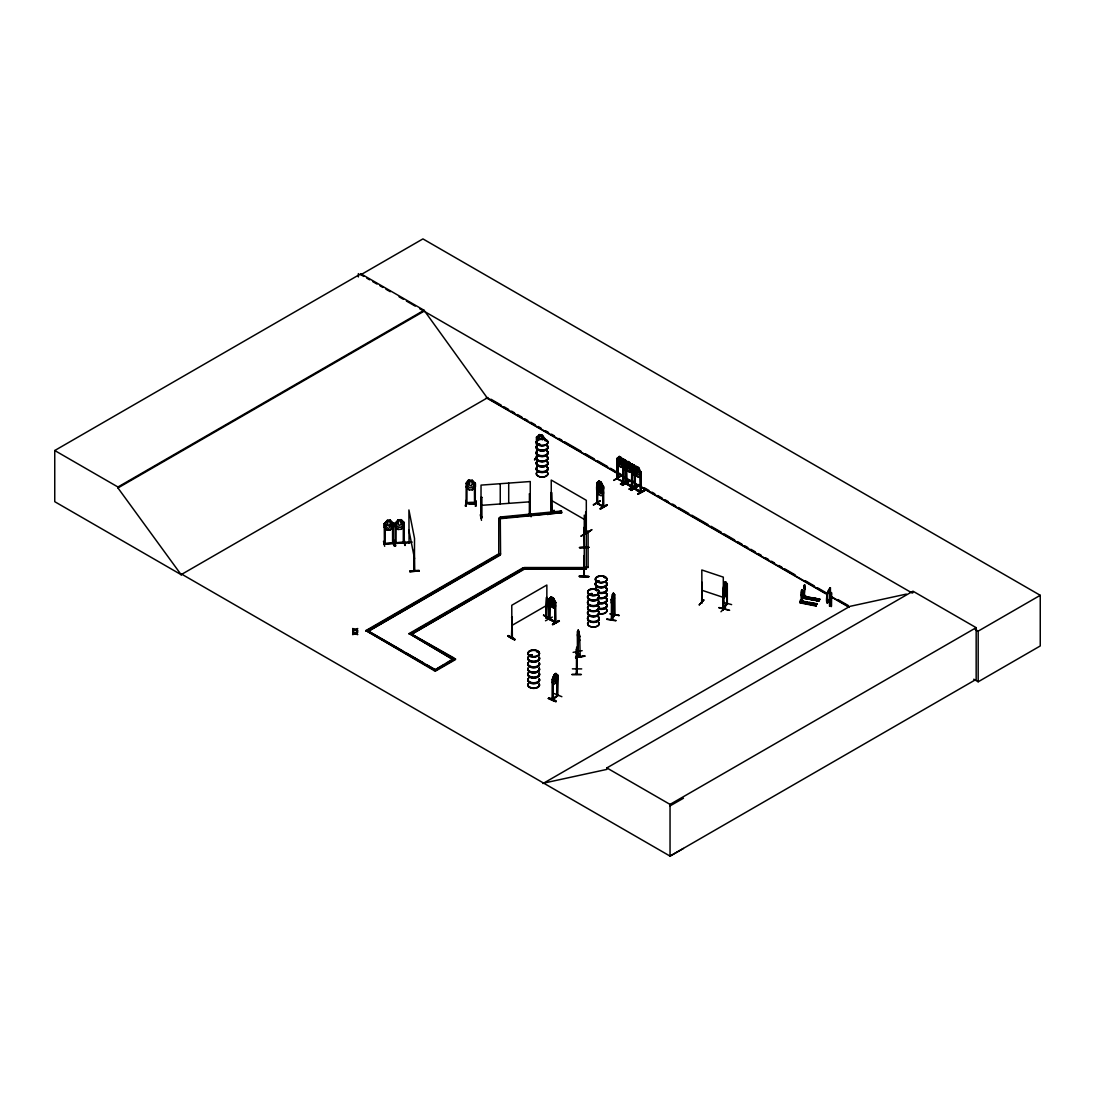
<?xml version="1.0" encoding="UTF-8"?>
<svg xmlns="http://www.w3.org/2000/svg" width="1095" height="1095" viewBox="0 0 1095 1095"><rect width="100%" height="100%" fill="white"/><g stroke="black" fill="none" stroke-linecap="round" stroke-linejoin="round"><path stroke-width="1.5" d="M576.545 653.66L576.723 649.116M576.476 653.263L576.531 649.184L576.422 674.342M572.001 674.643C582.868 673.699 586.058 675.245 572.014 674.383M576.613 653.866L576.641 652.059M802.279 592.491L802.074 600.785L801.951 589.767L802.074 591.615M804.278 585.51L804.045 597.24L804.976 588.836M579.666 636.222L580.213 656.959L577.832 651.826L579.912 656.261M466.155 500.456L465.512 506.246L466.1 500.771M466.059 483.429L469.166 480.185L472.315 480.212L475.422 483.497L475.422 486.714L472.315 489.903L469.166 489.876L466.059 486.577L469.166 489.876M465.553 506.191L466.155 500.88M467.059 483.456C464.294 485.619 472 472.753 467.688 485.879L469.728 487.809L471.767 487.822L473.779 485.92L472.26 480.294M466.141 500.456L466.032 506.246M466.935 503.413L466.976 483.21M470.22 480.746L471.233 480.76L472.274 483.497L471.233 486.153L469.221 484.893L470.22 480.691M472.26 489.821L475.312 486.686M474.463 483.278L475.312 483.525L474.395 483.251L474.559 503.755M474.491 503.508L474.559 502.742M475.531 500.839L475.846 506.328L475.531 500.566M475.326 506.314L475.969 500.908M576.517 657.315L576.627 658.82L576.873 652.004L576.531 658.711M576.709 652.168L576.545 656.425L576.476 655.672M408.558 542.572L409.078 543.052L408.914 509.955L414.526 538.425L414.416 570.454M414.211 550.758L414.567 570.933M611.352 602.907L611.256 599.663L613.323 593.052L614.719 594.749L613.994 595.023L614.103 615.458L614.733 614.336M726.519 583.909L727.08 604.289M800.815 600.101L800.732 601.237L816.815 604.426M800.582 600.087L800.951 600.484M801.129 593.23L801.28 590.657M801.088 595.174L802.06 589.603M800.787 600.101L801.472 600.238M803.566 595.844L803.511 595.091L803.511 596.57L819.731 599.143L818.116 598.828L817.116 600.69L818.116 598.828M805.058 587.837L804.866 589.356M805.154 588.343L804.976 587.139M800.568 601.771L800.418 600.265L801.513 600.388M803.867 595.748L804.223 596.022M623.069 461.967L623.575 482.498L623.835 468.824M626.614 483.88L626.326 463.555M640.356 471.794L640.862 492.421L641.109 471.986L640.288 471.781L640.753 492.38M555.22 621.631L555.877 622.795L554.973 622.576L554.973 602.291L555.808 602.496L553.468 598.185L551.237 596.912L549.019 598.979L549.731 599.239L549.553 619.537L550.484 619.154L543.517 615.171M555.069 602.223L555.589 622.932L555.808 602.496M576.531 649.239L576.75 647.364L576.709 649.746M576.449 653.633L576.531 653.811M576.832 649.376L576.641 647.364M576.517 674.41L576.86 669.154M576.791 669.62L576.545 673.918M572.384 668.853L581.691 668.908M544.516 438.862L545.132 439.109M385.262 523.752L385.057 544.105L385.139 543.312M392.694 523.246L392.653 523.068M403.59 522.589L401.194 519.673L398.115 519.796L395.035 523.273C392.407 526.859 403.234 533.511 395.131 526.394M467.141 483.388L466.183 483.401M803.182 595.694L803.333 597.117M801.184 600.416L800.459 600.169M612.31 594.818L612.475 602.031C614.309 600.895 614.446 589.972 612.283 594.763M607.095 619.086L615.896 620.468M615.883 620.81L606.958 619.373L607.123 618.689M723.07 592.888L724.26 588.097L724.794 588.823C725.958 588.138 726.067 582.116 724.794 583.416L723.713 592.08L724.575 595.338C727.942 592.272 725.903 580.227 723.371 591.273M724.356 583.539L723.713 589.904L724.575 590.752C729.763 584.525 721.208 581.486 725.67 581.828L726.957 584.059L725.739 581.965M718.84 607.78C733.198 611.27 733.321 611.092 719.004 607.533M578.215 630.159L577.818 634.867L578.872 639.056L579.392 635.853L578.311 630.145L577.736 632.075M554.604 674.753L554.604 680.159L555.767 677.969L555.192 674.274L554.686 674.794M613.323 602.688L614.446 597.802L612.283 604.399L611.393 602.825M724.712 591.998L723.987 595.406L724.945 592.176L725.875 593.066L725.164 591.451M584.374 547.007L583.909 548.212L584.278 546.898M583.963 527.434L584.374 547.746M557.109 675.191L557.423 695.914L557.861 675.259L555.795 673.288L554.002 674.821L553.126 678.695L553.126 681.104L554.289 682.075L555.466 681.117C557.232 679.721 557.328 670.4 554.084 674.862L552.25 679.475L552.263 699.746L557.656 695.366M539.931 444.337L538.165 444.474M538.316 444.009L539.52 443.927L538.877 444.447M545.091 440.737L545.885 440.806M545.159 440.382L545.31 440.245M530.76 655.809C532.759 656.37 527.503 655.152 531.253 655.125M529.775 655.399L530.61 655.823M537.467 651.539L536.591 651.744L537.358 651.99M590.492 594.339L589.794 593.901L590.643 594.298M597.541 580.733L597.938 581.486M597.24 581.075L598.869 580.897M597.528 581.171L598.897 581.199M596.583 590.164L596.693 590.766M598.623 581.253L597.802 580.897M604.166 577.462L605.083 577.407M604.933 577.626L604.344 577.558M611.366 619.222L612.064 619.524L611.681 599.198L611.366 619.962L614.473 614.719M612.009 618.798L611.338 619.099M614.103 614.719L614.281 614.24M611.749 619.222L611.667 620.016L614.733 615.034L614.719 594.749M548.308 698.473C564.103 706.467 552.181 696.447 548.308 698.487M555.89 701.58L548.568 698.172L556.192 701.361M699.349 604.823L704.003 599.855L699.157 604.864M815.885 606L816.158 605.343L815.898 606L799.993 602.839L801.006 600.772L817.007 604.098M801.006 601.114L800.13 602.633M802.772 598.185L803.046 597.528L802.786 598.185L819.005 600.772L802.922 596.843L804.538 597.87M819.731 599.321L819.457 599.978L803.566 596.816L803.853 595.283L805.468 595.598L804.455 598.171L804.538 597.158M803.785 596.46L819.471 599.978M554.084 674.862L552.318 679.461L553.071 679.16L553.098 699.5L553.057 698.733M723.124 588.343L724.425 583.512M723.124 608.615L727.395 603.167L726.916 604.372L726.984 583.416L725.766 591.492L724.342 593.12L723.07 591.451M725.766 591.492L726.943 586.66M726.888 591.204L725.67 596.063L726.984 591.218L726.888 587.988L725.561 586.509M804.154 585.483L804.798 584.798M803.908 588.576L804.168 586.263M507.916 636.127C514.102 636.674 520.057 643.97 507.916 636.127L514.54 639.877M508.231 635.853L514.855 639.631M514.855 639.343L508.258 635.524M620.003 457.382L619.236 461.173L620.66 463.24L621.385 462.418M630.077 462.761L627.887 461.406L625.765 463.418L624.246 459.914L623.548 462.254L621.495 457.737L619.264 456.451L616.991 458.435L616.991 461.652L619.291 466.032L621.412 467.414L619.222 466.073L617.074 461.611M627.928 464.759L625.628 460.379L623.438 459.024L621.235 460.968L621.317 464.198L623.438 468.674L625.738 469.906L627.928 467.962C628.051 467.1 627.271 461.31 629.283 462.788C627.586 463.705 637.304 485.4 629.967 469.139L629.967 465.936L632.13 464.129M631.076 468.975L629.652 470.07L626.764 466.497L627.846 461.556L630.008 462.802L632.239 467.209L632.91 464.91L633.635 465.334L635.032 468.742L635.1 489.041L634.388 488.699L640.89 492.38M637.29 467.305L636.524 473.013M599.636 485.838L598.938 489.588L600.361 491.655L601.1 489.41L599.567 485.879M577.243 669.647L577.188 648.897M388.301 520.905L387.315 525.121L389.314 526.23L390.34 523.492L389.314 520.823L388.287 520.837M583.95 555.589L583.963 576.394L583.963 575.6M584.319 576.312L584.374 575.546M812.394 598.185L812.175 598.951M579.597 656.548L577.448 651.881L577.489 631.514M578.078 651.525L577.462 651.101L577.859 651.771M804.223 585.236L805.154 587.467M803.908 596.282L802.922 597.541M723.165 607.766L723.891 608.231L723.822 587.947M727.313 603.208L726.628 603.55M726.628 603.769L723.466 608.642L727.326 603.906L727.313 583.621M626.778 466.525L625.354 467.606L623.904 466.785L622.466 464.034L623.466 459.133M631.117 466.621L632.198 464.088M636.578 466.484L635.428 471.521L638.317 475.038L639.74 473.943L638.672 467.77L636.469 466.415L634.279 468.359L634.279 471.575L636.578 475.955L638.741 477.201L640.821 475.326M598.924 485.017L597.843 489.958L600.744 493.53L602.182 492.435L601.1 486.248L598.828 484.948L596.611 486.905L596.679 490.136L598.924 494.488M702.223 601.935L701.608 602.743L702.182 582.403M722.796 609.792L722.933 589.329L723.289 609.669M613.857 480.431L620.153 476.489M622.48 485.386L629.119 481.266L622.535 485.058M629.023 481.581L622.165 485.277M631.144 490.355L637.728 486.235M547.719 514.445L554.262 510.626M593.558 504.973L600.142 500.867L593.271 504.863M552.345 617.074L545.502 620.783M390.381 520.248L387.247 520.412L385.782 523.821L385.782 526.23L388.369 528.639L391.832 525.792L390.367 520.193L393.461 523.246L393.461 526.449L390.381 529.884L387.247 530.117L384.263 527.024M398.115 519.796L396.65 525.6L398.689 527.379L400.715 527.242L402.714 525.203L401.194 519.673L404.342 522.657M480.281 514.746L481.499 520.344M384.673 546.295L383.496 541.313M395.514 545.666L394.049 540.711L395.5 545.967M394.446 540.355L395.569 546.076M395.103 546.049L394.049 540.711M551.456 512.351L551.907 512.227M551.825 492.695L551.675 513.131L550.922 512.734L551.223 492.353L551.894 512.994L551.25 511.83M551.907 512.966L551.155 512.569M596.761 503.262L603.386 507.04L603.318 486.741L601.141 482.347M597.719 502.81L596.98 502.4M597.076 502.386L597.446 503.686L597.651 491.696M596.98 503.125L603.386 506.301M599.006 490.601L596.679 486.235L597.049 482.909L597.049 503.166L603.619 506.875L603.537 486.604L602.633 486.153M555.535 622.891L549.006 619.181L549.019 598.869M554.973 621.837L554.973 622.631M617.676 458.86L617.826 479.117C623.904 481.43 623.233 481.417 623.493 481.704M632.445 473.765L632.294 487.453L631.541 487.056L631.897 486.194L632.513 487.316L625.943 483.525M631.541 487.056L631.856 471.74M635.333 488.165L634.895 488.26M634.648 487.74L635.264 488.849M640.329 492.093C642.806 490.546 637.509 492.996 634.813 488.521L634.676 473.327M640.205 492.025L640.52 471.644M534.88 459.791L537.385 455.684M577.517 631.596L578.297 630.036L579.912 636.729M579.912 639.945L579.091 641.314M546.624 616.718L546.2 617.443M546.364 617.183L546.035 617.731M815.118 604.289L800.144 601.497L801.759 601.826L801.677 602.839L802.69 600.265L801.075 599.937M819.731 599.143L818.814 601.087L802.84 597.966L802.922 596.843M803.853 595.283L805.468 595.598M801.28 601.894L802.074 600.785M802.69 600.265L802.608 601.1M811.231 602.839L809.616 602.332L808.603 604.029M813.996 598.171L812.394 597.678L811.381 599.376M811.231 602.661L810.218 604.344M813.996 598.007L812.996 599.69M814.269 603.441L812.654 602.948L811.641 604.632M817.048 598.787L815.433 598.294L814.42 599.978M814.269 603.263L813.256 604.96M817.048 598.609L816.035 600.306M815.351 603.482C813.188 607.999 815.2 601.566 816.952 603.975M816.021 605.795L816.952 603.797M827.204 592.847L830.421 587.81L830.421 597.938C824.644 612.776 825.89 589.945 830.421 587.81M831.502 606.247L831.584 592.655L829.75 592.299L828.86 593.052L831.283 593.148L831.242 606.657M831.242 593.161L829.449 592.792L829.531 606.329M831.584 593.983L829.449 594.106L831.242 594.421M827.204 602.975L830.229 597.897L830.229 587.769M612.981 594.12L612.653 600.074L613.077 594.133M611.571 598.938L611.776 619.921M611.982 599.252L611.256 599.663M613.405 602.647L612.31 604.289M619.14 615.5L610.367 613.72M614.103 614.925L612.009 618.935M536.591 440.368L536.728 437.042L536.632 457.272M537.275 457.669L536.495 437.151L537.317 437.425M537.973 439.971L539.37 434.619L542.353 435.208L545.228 439.095M536.55 441.846L538.398 440.08M542.271 439.903L541.341 435.481M539.205 439.177A5.803 3.353 0 0 0 539.205 444.981A5.803 3.353 0 0 0 547.911 442.079A5.803 3.353 0 0 0 539.205 439.177L540.355 435.331L541.3 435.536M542.353 435.208L543.695 438.794M536.55 445.008L536.454 441.791M536.947 455.958L534.47 459.777L537.385 456.109M481.882 517.086C479.788 516.676 483.538 517.497 481.006 517.908L481.033 485.112L530.267 481.526L530.226 514.335L529.378 513.815M530.404 513.528L529.405 513.637M392.626 542.846L393.42 543.503L393.31 523.027M404.164 541.97C402.933 542.956 402.741 542.504 404.274 541.957M538.548 443.927L538.754 444.625M589.794 594.161L590.643 593.832M553.057 699.472L553.071 679.16M557.068 695.12L557.93 694.736L557.889 695.599M557.848 695.585L552.592 699.814L552.715 679.023M725.218 587.467L724.794 593.408L725.643 591.108L725.136 587.44M725.643 595.995L724.342 597.706L722.974 596.008M731.624 604.618L722.987 602.236M812.298 598.883L813.215 598.281M810.56 603.331L809.534 603.673L809.465 602.907M614.514 615.486L614.35 594.571L613.433 593.066M625.71 464.91L624.246 465.32L623.548 463.664M630.008 467.373L628.557 467.77L627.859 466.128M634.361 469.906L632.91 470.316L632.212 468.66M387.247 520.412L384.167 523.903L385.016 523.602M387.301 520.549L384.277 523.93L385.125 523.629M404.342 525.874L401.249 529.282L398.115 529.433M401.249 529.282L404.233 525.846M466.1 502.728L467.127 502.742L466.935 503.714M466.1 503.467L475.394 503.536M720.975 611.749L725.574 607.054M481.061 517.661L481.964 517.606M481.909 517.812L481.868 497.363L481.033 497.431L481.102 517.88M529.433 493.9L530.308 494.023L529.433 493.9L529.337 514.171L530.267 514.089M530.281 514.294L529.515 513.35M512.323 637.564C511.94 637.988 511.16 636.304 512.364 636.838M546.925 617.553L546.2 617.977L546.624 597.199L546.076 617.744M546.829 617.648L546.857 585.017L511.776 605.275L511.871 637.824M384.167 543.188L385.235 543.517M384.263 543.175L385.098 543.12M384.167 543.928L393.406 543.284L392.544 542.805M392.571 543.312L393.201 542.531M536.454 437.206L539.397 434.564M623.548 459.092L621.317 461.05L619.934 457.423M621.412 467.414L623.548 465.402M635.428 471.521L634.005 472.616L632.568 471.781L630.118 462.692L632.308 467.168L632.308 470.385L630.036 472.369L627.846 471.028L625.683 466.566L625.615 463.39L627.846 461.556M640.972 475.353L638.7 477.338L636.51 475.996L634.347 471.534M596.679 483.018L598.965 481.02L601.21 482.306L603.413 486.769M596.857 503.358L596.761 482.977L599.006 481.129L597.843 486.112L599.293 488.849L600.744 489.684L602.182 488.589L601.21 482.306L598.965 481.02M598.855 494.529L601.141 495.83L603.345 493.872C604.508 490.396 597.61 479.678 603.277 490.656M548.951 602.127L551.155 606.589L548.951 602.127L548.951 598.91L551.237 596.912L550.101 602.004L551.565 604.741L553.016 605.576L554.44 604.481L553.468 598.185M551.237 596.912L553.399 607.876L555.685 605.877L553.44 607.725M395.158 523.232L396.13 523.054L396.048 543.243M404.178 542.176L403.302 542.244M404.069 541.915L404.123 542.956L411.871 542.271L395.09 543.517M557.601 675.163L557.861 675.259M561.858 696.707L554.275 693.587M622.453 464.034L621.029 465.115L618.141 461.542L619.264 456.451L621.454 457.806L622.453 461.625M538.548 444.187L539.424 444.118M539.767 444.502L538.316 444.502M597.541 581.089L598.568 581.075M598.719 581.527L598.568 580.747M589.876 593.777L589.452 594.366M466.196 502.728C473.437 506.999 481.759 500.757 466.935 502.701M475.394 502.988L466.087 502.92M475.271 503.741L475.298 483.278M812.12 598.459L813.079 598.363M553.126 698.637L552.729 699.062M600.361 482.402L601.1 485.564L600.361 487.809L598.938 484.332L599.636 481.992L600.443 482.361M547.774 514.554L554.316 510.311L547.774 514.13M596.679 486.235L598.965 490.656C601.826 494.146 604.33 489.095 603.537 486.604M597.5 503.152L603.263 506.999M586.318 532.868L585.401 532.663L585.716 512.268L586.154 533.046L585.743 531.746M602.934 506.52L602.647 486.194L603.318 486.741M600.594 509.079C620.304 496.815 586.468 516.963 606.808 504.699M589.904 531.28C561.639 547.185 610.723 518.332 583.375 535.085M512.2 637.331L511.474 637.755L512.131 617.115L512.364 637.577M512.364 617.251L511.543 617.457M548.951 598.91L549.69 599.28M553.399 607.876L551.196 606.534M543.859 615.39L555.439 622.152M546.035 617.799L546.624 597.199M555.247 621.673L543.544 615.185M552.496 624.355L559.066 620.564L552.537 624.41M559.066 620.865L552.551 624.739L559.394 621.139M181.934 574.286L181.222 574.711L54.75 501.688L54.75 450.524L360.857 273.791L424.052 310.268L487.248 397.923L826.917 594.024M360.857 273.791L360.857 274.736L422.93 238.902L1040.25 595.31L1040.25 645.954L978.177 681.788L973.742 679.215M54.75 450.524L117.945 487.001L424.052 310.268M683.444 848.461L670.044 856.098L181.852 574.245L181.127 574.656L117.945 487.946L424.052 311.213M181.127 574.656L487.959 397.512M616.991 458.435L617.156 478.816M617.388 458.353L617.388 478.611M623.233 461.72L623.685 465.43M625.669 460.311L627.859 464.8M625.628 460.379L626.778 464.116M621.235 464.184L621.385 461.009M625.765 463.418L625.779 483.771M625.615 466.607L627.818 471.083L630.008 472.274M627.791 467.935L625.669 469.947M634.32 465.32C640.602 479.268 631.144 456.232 635.428 469.112M617.388 477.872L617.731 479.131M636.441 472.944L634.361 474.806M410.433 633.457L455.575 659.518L435.262 671.235L365.908 630.556L498.759 553.851L500.566 553.851M623.233 465.101L623.041 482.17M620.495 483.908L627.435 480.719L620.536 483.963M365.908 631.185L469.194 571.563M472.15 569.852L482.498 563.87M485.455 562.173L497.281 555.343M627.161 480.527L620.55 484.291L627.435 480.691M500.045 554.59L368.467 631.185L500.045 555.22L498.759 553.851M631.541 486.317L626.668 483.415M626.244 484.031L626.066 482.786L632.417 486.481M629.119 488.863L635.743 485.126M629.474 489.451L636.044 485.646L629.16 489.205M631.199 490.45L637.783 486.235L631.199 490.026M640.219 491.463L635.1 488.507L640.958 491.682M637.783 493.831L644.366 490.04L637.783 494.256L644.722 490.642L637.824 494.173M409.16 633.553L453.015 659.518L409.16 633.553L522.986 567.84L524.272 568.579L586.29 568.579M409.16 634.197L413.39 631.747M416.36 630.036L426.721 624.054M429.692 622.343L447.458 612.078M450.415 610.367L521.507 569.332M524.272 568.579L411.706 634.197L524.272 569.208L586.29 569.208L586.318 500.305L551.223 480.048L551.36 512.611M444.146 664.638L433.99 670.496L454.288 658.15L413.362 635.141M447.047 662.968L451.386 660.449M511.776 625.532L546.857 605.275M365.908 630.556L435.262 670.605L455.575 658.889M542.956 783.555L849.788 606.397L906.318 594.106M543.667 783.13L606.863 769.388L606.863 767.923L912.97 591.19L976.165 627.668L976.165 679.365L670.044 856.098L670.044 804.401L976.165 627.668M912.97 592.655L912.258 593.079L419.645 308.667M975.248 629.447L978.177 631.144L1040.25 595.31M670.044 805.879L683.444 798.241M578.078 652.346L578.05 640.466M552.811 698.569L557.328 695.434M701.991 602.839L701.813 569.975L723.302 577.133L723.343 609.723M723.111 609.874L722.933 589.329M530.61 655.891L530.76 654.933M602.236 484.579L600.005 485.537L597.788 482.046M512.022 637.386L512.131 617.115M357.613 630.747L355.683 630.063L357.613 628.954L352.7 630.734L354.657 630.036L352.7 628.913M355.683 629.639L357.613 631.158L355.191 630.268L352.7 631.158L354.657 629.611M355.683 633.115L357.613 634.635L355.191 633.745L352.7 634.648L352.7 633.786L357.613 632.431L355.683 633.115L357.613 634.224L352.7 632.404L354.657 633.102M354.657 630.036L352.7 628.503L355.15 629.406L357.613 628.53L355.683 630.063M354.657 633.512L352.7 631.979L355.15 632.883L357.613 632.007L355.683 633.54M530.336 655.221L531.513 655.494M385.043 544.078L384.988 543.079M393.256 543.503L384.318 544.147L384.345 543.12M626.107 482.84L626.449 483.333M578.571 631.117L578.735 637.098L579.104 631.788M577.393 634.744L578.297 639.672M582.143 650.676L573.123 652.36M575.587 657.287C591.492 655.85 584.853 655.289 575.696 657.944M575.587 657.657L584.552 655.864M500.264 517.018L561.434 511.036L561.735 512.706L500.566 518.674L500.264 517.018L500.566 554.481L498.759 554.481L498.759 518.044L561.735 512.706M501.975 517.483L508.764 516.813M512.159 516.484L518.962 515.827M524.053 515.321L530.842 514.664M535.948 514.157L541.039 513.664M547.842 512.994L552.934 512.501M558.026 512.008L561.434 511.036M481.075 497.609L481.868 497.363M529.816 511.105L531.048 516.429M481.116 517.62L481.855 517.579M596.323 590.561L597.268 590.328M590.561 594.736L589.521 594.27M481.033 505.37L530.267 501.784M387.288 520.495L390.326 520.33M384.167 525.518L393.461 524.847M387.247 530.117L390.367 529.829L393.461 526.449M392.872 540.711L394.487 546.008L392.913 540.3M384.413 543.407L392.38 542.833M404.123 542.381L411.816 541.847M409.831 571.658L419.057 570.988L409.831 571.672L409.763 570.96L419.002 570.331L419.07 571.042M409.763 571.385L419.015 570.755M398.169 519.933L401.208 519.728M400.181 520.221L399.169 520.289L398.183 523.095L399.169 525.682L401.208 524.3L400.168 520.152M395.09 542.778L395.268 543.531L395.117 523.04L395.87 522.972M403.343 522.753L404.206 522.63M404.274 540.095L405.328 545.433L403.836 540.054M395.842 542.463C393.694 542.778 397.129 541.874 395.911 543.49M586.044 533.005L585.716 512.268M549.252 619.017L555.767 622.699M810.04 603.591L809.219 603.181L810.136 602.962M392.544 523.082L392.612 543.558M579.46 547.527L588.768 547.473M579.474 576.695C608.423 576.832 559.586 575.299 588.768 576.668M579.474 576.627L588.768 576.6M586.29 531.089L588.097 531.089L588.097 567.538L524.272 567.538L524.272 569.208L522.986 567.84M586.29 566.895L588.097 566.895M530.158 514.048L529.761 511.516M576.709 648.473L576.641 650.635M384.4 544.119L384.263 523.656M590.164 594.339L591.204 594.092M804.729 585.113L804.852 586.961M828.86 592.847L829.64 593.052M819.813 599.389L803.785 596.118L802.84 597.856L818.882 600.991M802.84 596.98L804.455 597.295M816.76 604.303L800.869 601.141L800.869 599.786M816.24 605.412L800.144 602.209L816.227 605.425M816.103 605.644L800.075 602.51L800.144 601.497M619.154 615.527L610.202 614.035M610.23 613.925L618.99 615.39M404.274 542.696C393.242 543.134 391.189 543.134 403.234 542.025M536.687 456.779L537.289 456.902M536.618 457.491L537.399 457.642M726.847 588.07L725.574 586.4M393.338 540.629L394.487 545.967M394.008 545.625L392.872 540.287M466.114 503.686L466.196 483.21M701.813 590.232L723.302 597.391M355.191 629.844L357.613 630.734M597.364 503.673L597.364 483.429M603.619 506.875L602.715 506.739M549.334 619.017L549.32 602.182M549.594 619.51L549.923 602.524M552.592 679.557L552.318 682.609M555.767 682.856L553.974 684.402L552.236 682.582M626.148 483.552L626.011 468.359M584.278 575.792L584.278 515.115M597.049 482.909L597.651 483.251L596.83 483.046M596.679 483.648L603.345 487.439M600.224 508.888L607.136 505.247L606.767 504.644M551.155 596.953L553.44 598.253M360.857 274.736L363.8 276.433M366.743 278.13L369.686 279.827M372.615 281.524L377.022 284.07M379.965 285.768L382.908 287.465M385.851 289.162L390.258 291.708M399.073 296.8L403.48 299.346M406.423 301.043L415.238 306.121M632.089 464.034L634.361 465.334M636.51 466.525L638.768 467.661L640.904 472.178M637.222 467.346L638.672 470.918L637.933 473.163L636.524 471.096M632.13 473.601L634.388 474.915M490.916 399.21L501.25 405.177M504.206 406.888L508.641 409.448M511.584 411.145L514.54 412.856M517.497 414.553L521.932 417.113M524.888 418.824L527.831 420.535M530.788 422.232L535.222 424.792M538.179 426.502L541.122 428.2M545.556 430.759L548.513 432.47M551.469 434.167L554.412 435.878M558.847 438.438L561.803 440.135M564.76 441.846L581.007 451.222M585.428 453.782L594.298 458.901M597.24 460.598L607.588 466.566M610.531 468.277L614.966 470.836M617.922 472.534L620.879 474.245M631.213 480.212L634.169 481.923M638.59 484.469L641.547 486.18M644.503 487.891L648.938 490.45M651.895 492.148L654.837 493.859M657.794 495.556L662.229 498.115M665.185 499.826L668.128 501.524M672.563 504.083L675.519 505.794M678.476 507.491L688.81 513.459M691.766 515.17L708.013 524.546M710.956 526.257L721.304 532.225M724.247 533.922L734.594 539.903M737.537 541.601L741.972 544.16M744.928 545.871L747.885 547.568M750.841 549.279L755.263 551.839M758.219 553.536L761.176 555.247M765.597 557.807L768.553 559.504M771.51 561.215L774.466 562.912M778.901 565.472L781.844 567.183M784.8 568.88L795.134 574.861M805.482 580.829L814.338 585.934M817.294 587.645L827.628 593.613M837.962 599.581L848.31 605.549M829.859 595.735L849.063 606.822M486.276 397.786L631.486 481.622M634.443 483.333L825.575 593.682M830.024 596.241L849.282 607.369M620.126 476.517L613.912 480.103M617.197 478.802L623.602 482.457M625.82 483.744L632.226 487.412L631.541 466.812M551.223 500.305L586.318 520.563M498.759 554.481L500.045 555.22M606.863 767.923L670.044 804.401M370.137 632.157L402.7 650.964M405.67 652.675L423.423 662.927M426.393 664.638L435.262 669.757L367.181 630.446M631.651 466.648L631.664 487.124M549.923 618.579L549.977 619.373M803.648 596.488L803.648 595.119M384.153 527.065L387.301 530.021M803.798 590.794L804.168 597.268M801.034 595.447L801.389 601.921M596.679 490.081L598.897 494.557M553.372 598.294L555.535 602.688M578.215 639.631L579.104 641.424M529.761 511.091L531.116 516.772M801.143 595.475L800.938 594.749M408.914 530.226L414.526 558.683M403.822 539.739L404.808 545.461M978.177 631.144L978.177 681.788M829.791 594.079L829.791 605.905M827.382 592.888L827.382 603.016M805.386 595.735L805.386 596.433M702.018 582.567L701.936 602.852M635.264 473.67L635.333 488.904M634.347 468.318L634.443 488.74M626.6 468.701L626.668 483.935M623.602 462.2L623.466 482.457M617.977 462.063L618.045 478.994M602.934 486.262L603.044 506.547M600.101 500.88L593.599 504.685M577.832 640L577.763 652.387L577.599 631.747M557.601 675.04L557.328 695.968L557.382 675.656M555.206 605.535L555.302 622.439M537.508 437.206L537.399 440.751M508.71 483.1L508.71 503.358M500.251 483.716L500.251 503.974M414.115 550.279L414.102 570.974M404.164 522.452L404.206 542.887M403.33 522.493L403.275 542.956M358.38 273.599L358.38 276.953M355.15 629.406L355.191 630.268M355.15 632.883L355.191 633.745M117.945 487.001L117.945 487.946M547.213 451.277A5.886 3.394 0 0 1 542.107 456.369A5.886 3.394 0 0 1 537.015 451.277M547.144 451.633A5.803 3.353 0 0 1 542.107 456.656A5.803 3.353 0 0 1 537.084 451.633M547.144 456.109A5.817 3.353 0 0 1 542.107 461.146A5.817 3.353 0 0 1 537.07 456.109M547.144 456.341A5.803 3.353 0 0 1 542.107 461.365A5.803 3.353 0 0 1 537.084 456.341M547.213 445.692A5.886 3.394 0 0 1 542.107 450.784A5.886 3.394 0 0 1 537.015 445.692M547.144 450.688A5.803 3.353 0 0 1 542.107 455.712A5.803 3.353 0 0 1 537.084 450.688M547.13 446.035A5.79 3.34 0 0 1 542.107 451.058A5.79 3.34 0 0 1 537.097 446.035M547.213 450.989A5.886 3.394 0 0 1 542.107 456.081A5.886 3.394 0 0 1 537.015 450.989M547.213 445.405A5.886 3.394 0 0 1 542.107 450.497A5.886 3.394 0 0 1 537.015 445.405M547.144 445.104A5.803 3.353 0 0 1 542.107 450.127A5.803 3.353 0 0 1 537.084 445.104M547.213 467.209A5.886 3.394 0 0 1 542.107 472.301A5.886 3.394 0 0 1 537.015 467.209M547.144 467.565A5.803 3.353 0 0 1 542.107 472.588A5.803 3.353 0 0 1 537.084 467.565M547.103 456.834A5.762 3.326 0 0 1 542.107 461.83A5.762 3.326 0 0 1 537.111 456.834M547.144 456.519A5.817 3.353 0 0 1 542.107 461.556A5.817 3.353 0 0 1 537.07 456.519M547.213 461.625A5.886 3.394 0 0 1 542.107 466.716A5.886 3.394 0 0 1 537.015 461.625M547.144 466.621A5.803 3.353 0 0 1 542.107 471.644A5.803 3.353 0 0 1 537.084 466.621M547.13 461.967A5.79 3.34 0 0 1 542.107 466.99A5.79 3.34 0 0 1 537.097 461.967M547.213 466.922A5.886 3.394 0 0 1 542.107 472.013A5.886 3.394 0 0 1 537.015 466.922M547.213 461.337A5.886 3.394 0 0 1 542.107 466.429A5.886 3.394 0 0 1 537.015 461.337M547.144 461.036A5.803 3.353 0 0 1 542.107 466.059A5.803 3.353 0 0 1 537.084 461.036M598.5 601.169A5.886 3.394 0 0 1 593.408 606.26A5.886 3.394 0 0 1 588.302 601.169M598.417 601.525A5.79 3.34 0 0 1 593.408 606.534A5.79 3.34 0 0 1 588.385 601.525M598.404 605.877A5.776 3.34 0 0 1 593.408 610.887A5.776 3.34 0 0 1 588.398 605.877M598.445 606.014A5.817 3.353 0 0 1 593.408 611.051A5.817 3.353 0 0 1 588.371 606.014M598.431 606.206A5.803 3.353 0 0 1 593.408 611.229A5.803 3.353 0 0 1 588.371 606.206M598.5 595.584A5.886 3.394 0 0 1 593.408 600.676A5.886 3.394 0 0 1 588.302 595.584M589.247 594.872A5.886 3.394 0 0 1 591.875 593.996M598.417 600.58A5.79 3.34 0 0 1 593.408 605.603A5.79 3.34 0 0 1 588.385 600.58M598.417 595.926A5.79 3.34 0 0 1 593.408 600.95A5.79 3.34 0 0 1 588.385 595.926M589.302 595.242A5.79 3.34 0 0 1 591.902 594.366M598.5 600.881A5.886 3.394 0 0 1 593.408 605.973A5.886 3.394 0 0 1 588.302 600.881M598.5 595.297A5.886 3.394 0 0 1 593.408 600.388A5.886 3.394 0 0 1 588.302 595.297M589.247 594.585A5.886 3.394 0 0 1 591.875 593.709M598.431 594.996A5.803 3.353 0 0 1 593.408 600.019A5.803 3.353 0 0 1 588.371 594.996M589.302 594.298A5.803 3.353 0 0 1 591.902 593.435M598.5 617.101A5.886 3.394 0 0 1 593.408 622.193A5.886 3.394 0 0 1 588.302 617.101M598.417 617.457A5.79 3.34 0 0 1 593.408 622.466A5.79 3.34 0 0 1 588.385 617.457M598.445 621.946A5.817 3.353 0 0 1 593.408 626.983A5.817 3.353 0 0 1 588.371 621.946M598.404 606.712A5.776 3.34 0 0 1 593.408 611.722A5.776 3.34 0 0 1 588.398 606.712M598.431 622.138A5.803 3.353 0 0 1 593.408 627.161A5.803 3.353 0 0 1 588.371 622.138M598.5 611.516A5.886 3.394 0 0 1 593.408 616.608A5.886 3.394 0 0 1 588.302 611.516M598.417 616.512A5.79 3.34 0 0 1 593.408 621.536A5.79 3.34 0 0 1 588.385 616.512M598.417 611.859A5.79 3.34 0 0 1 593.408 616.882A5.79 3.34 0 0 1 588.385 611.859M598.5 616.813A5.886 3.394 0 0 1 593.408 621.905A5.886 3.394 0 0 1 588.302 616.813M598.5 611.229A5.886 3.394 0 0 1 593.408 616.321A5.886 3.394 0 0 1 588.302 611.229M598.431 610.928A5.803 3.353 0 0 1 593.408 615.951A5.803 3.353 0 0 1 588.371 610.928M606.26 588.097A5.886 3.394 0 0 1 605.316 592.203A5.886 3.394 0 0 1 598.212 592.737M595.269 589.794A5.886 3.394 0 0 1 596.063 588.097M606.178 588.453A5.79 3.34 0 0 1 605.248 592.491A5.79 3.34 0 0 1 598.267 593.025M595.57 589.261A5.79 3.34 0 0 1 596.145 588.453M606.26 582.513A5.886 3.394 0 0 1 601.155 587.604A5.886 3.394 0 0 1 596.063 582.513M606.178 587.509A5.79 3.34 0 0 1 605.248 591.546A5.79 3.34 0 0 1 598.267 592.08M595.557 590.054A5.79 3.34 0 0 1 596.145 587.509M606.178 582.855A5.79 3.34 0 0 1 601.155 587.878A5.79 3.34 0 0 1 596.145 582.855M606.26 587.81A5.886 3.394 0 0 1 605.316 591.916A5.886 3.394 0 0 1 598.212 592.45M595.269 589.507A5.886 3.394 0 0 1 596.063 587.81M606.26 582.225A5.886 3.394 0 0 1 601.155 587.317A5.886 3.394 0 0 1 596.063 582.225M606.178 581.924A5.79 3.34 0 0 1 601.155 586.934A5.79 3.34 0 0 1 596.145 581.924M606.165 592.806A5.776 3.34 0 0 1 605.248 596.843A5.776 3.34 0 0 1 598.267 597.364M606.192 593.12A5.817 3.353 0 0 1 605.275 597.172A5.817 3.353 0 0 1 598.253 597.706M606.26 603.742A5.886 3.394 0 0 1 605.316 607.848A5.886 3.394 0 0 1 598.212 608.382M606.178 598.787A5.79 3.34 0 0 1 605.248 602.825A5.79 3.34 0 0 1 598.267 603.359M606.178 603.441A5.79 3.34 0 0 1 605.248 607.479A5.79 3.34 0 0 1 598.267 608.012M606.178 604.385A5.79 3.34 0 0 1 605.248 608.423A5.79 3.34 0 0 1 598.267 608.957M606.151 608.752A5.762 3.326 0 0 1 605.234 612.776A5.762 3.326 0 0 1 598.281 613.309M606.26 604.029A5.886 3.394 0 0 1 605.316 608.136A5.886 3.394 0 0 1 598.212 608.669M606.26 598.157A5.886 3.394 0 0 1 605.316 602.25A5.886 3.394 0 0 1 598.212 602.797M606.178 597.856A5.79 3.34 0 0 1 605.248 601.894A5.79 3.34 0 0 1 598.267 602.428M606.165 593.641A5.776 3.34 0 0 1 605.248 597.665A5.776 3.34 0 0 1 598.267 598.198M606.26 598.445A5.886 3.394 0 0 1 605.316 602.537A5.886 3.394 0 0 1 598.212 603.085M606.192 593.353A5.817 3.353 0 0 1 605.275 597.405A5.817 3.353 0 0 1 598.253 597.938M606.192 609.053A5.817 3.353 0 0 1 605.275 613.104A5.817 3.353 0 0 1 598.253 613.638M539.37 663.241A5.886 3.394 0 0 1 532.923 667.498A5.886 3.394 0 0 1 528.598 662.42M539.26 667.95A5.762 3.326 0 0 1 533.689 672.138A5.762 3.326 0 0 1 528.118 667.95M539.37 657.657A5.886 3.394 0 0 1 532.923 661.9A5.886 3.394 0 0 1 528.598 656.836M529.528 656.138A5.886 3.394 0 0 1 532.17 655.248M539.287 657.999A5.79 3.34 0 0 1 533.689 662.201A5.79 3.34 0 0 1 528.091 657.999M529.597 656.494A5.79 3.34 0 0 1 532.197 655.631M539.37 662.954A5.886 3.394 0 0 1 532.923 667.211A5.886 3.394 0 0 1 528.598 662.133M539.37 657.37A5.886 3.394 0 0 1 532.923 661.613A5.886 3.394 0 0 1 528.598 656.548M529.528 655.85A5.886 3.394 0 0 1 532.17 654.961M539.287 657.055A5.79 3.34 0 0 1 533.689 661.27A5.79 3.34 0 0 1 528.091 657.055M529.597 655.563A5.79 3.34 0 0 1 532.197 654.7M539.301 663.584A5.803 3.353 0 0 1 533.689 667.799A5.803 3.353 0 0 1 528.077 663.584M539.287 662.653A5.79 3.34 0 0 1 533.689 666.855A5.79 3.34 0 0 1 528.091 662.653M539.301 668.265A5.817 3.353 0 0 1 533.689 672.494A5.817 3.353 0 0 1 528.077 668.265M539.37 679.174A5.886 3.394 0 0 1 532.923 683.431A5.886 3.394 0 0 1 528.598 678.352M539.274 668.771A5.776 3.34 0 0 1 533.689 672.973A5.776 3.34 0 0 1 528.105 668.771M539.26 683.882A5.762 3.326 0 0 1 533.689 688.071A5.762 3.326 0 0 1 528.118 683.882M539.301 668.497A5.817 3.353 0 0 1 533.689 672.727A5.817 3.353 0 0 1 528.077 668.497M539.37 673.589A5.886 3.394 0 0 1 532.923 677.832A5.886 3.394 0 0 1 528.598 672.768M539.37 678.886A5.886 3.394 0 0 1 532.923 683.143A5.886 3.394 0 0 1 528.598 678.065M539.37 673.302A5.886 3.394 0 0 1 532.923 677.545A5.886 3.394 0 0 1 528.598 672.481M539.287 673.931A5.79 3.34 0 0 1 533.689 678.133A5.79 3.34 0 0 1 528.091 673.931M539.287 672.987A5.79 3.34 0 0 1 533.689 677.203A5.79 3.34 0 0 1 528.091 672.987M539.301 679.516A5.803 3.353 0 0 1 533.689 683.732A5.803 3.353 0 0 1 528.077 679.516M539.287 678.585A5.79 3.34 0 0 1 533.689 682.787A5.79 3.34 0 0 1 528.091 678.585M539.301 684.005A5.817 3.353 0 0 1 533.689 688.235A5.817 3.353 0 0 1 528.077 684.005M539.301 684.197A5.817 3.353 0 0 1 533.689 688.426A5.817 3.353 0 0 1 528.077 684.197M598.281 486.837L599.444 489.93L598.226 491.737L599.814 490.587L601.415 493.558L600.211 490.355L601.388 488.685L599.841 489.67L598.281 486.837M622.904 460.913L624.054 464.006L622.85 465.813L624.424 464.663L626.011 467.633L624.807 464.431L625.957 462.679L624.451 463.746L622.987 460.927M631.555 465.909L632.718 469.002L631.5 470.809L633.088 469.673L634.662 472.629L633.471 469.426L634.621 467.674L633.115 468.742L631.555 465.909M551.907 597.884L551.196 601.634L552.633 603.687L553.372 601.456L551.976 597.843M557.601 678.243L555.877 682.951L557.683 678.284M576.887 674.356L576.764 648.787L576.942 674.356M588.768 547.199L579.46 547.651L588.768 547.185M539.233 445.446A5.762 3.326 0 0 0 547.883 442.558A5.762 3.326 0 0 0 539.233 439.684A5.762 3.326 0 0 0 539.233 445.446M539.205 445.172A5.817 3.353 0 0 0 547.924 442.27A5.817 3.353 0 0 0 539.205 439.355A5.817 3.353 0 0 0 539.205 445.172M542.107 477.078A5.817 3.353 0 0 0 547.144 472.041A5.817 3.353 0 0 1 542.107 477.091A5.817 3.353 0 0 1 537.07 472.054A5.817 3.353 0 0 0 542.107 477.078M590.52 594.872A5.776 3.34 0 0 0 599.184 591.984A5.776 3.34 0 0 0 590.52 589.096A5.776 3.34 0 0 0 590.52 594.872M590.52 595.338A5.776 3.34 0 0 0 599.184 592.45A5.776 3.34 0 0 0 590.52 589.562A5.776 3.34 0 0 0 590.52 595.338M590.492 595.078A5.817 3.353 0 0 0 599.211 592.162A5.817 3.353 0 0 0 590.492 589.261A5.817 3.353 0 0 0 590.492 595.078M598.253 582.006A5.817 3.353 0 0 0 606.972 579.104A5.817 3.353 0 0 0 598.253 576.189A5.817 3.353 0 0 0 598.253 582.006M598.267 582.266A5.776 3.34 0 0 0 606.931 579.378A5.776 3.34 0 0 0 598.267 576.49A5.776 3.34 0 0 0 598.267 582.266M597.076 581.76A5.776 3.34 0 0 0 606.739 580.254A5.776 3.34 0 0 0 599.663 576.175A5.776 3.34 0 0 0 597.076 581.76M530.801 656.124A5.776 3.34 0 0 0 539.465 653.236A5.776 3.34 0 0 0 530.801 650.348A5.776 3.34 0 0 0 530.801 656.124M530.801 656.617A5.776 3.34 0 0 0 539.465 653.729A5.776 3.34 0 0 0 530.801 650.827A5.776 3.34 0 0 0 530.801 656.617M530.788 656.343A5.817 3.353 0 0 0 539.506 653.441A5.817 3.353 0 0 0 530.788 650.526A5.817 3.353 0 0 0 530.788 656.343"/></g></svg>
